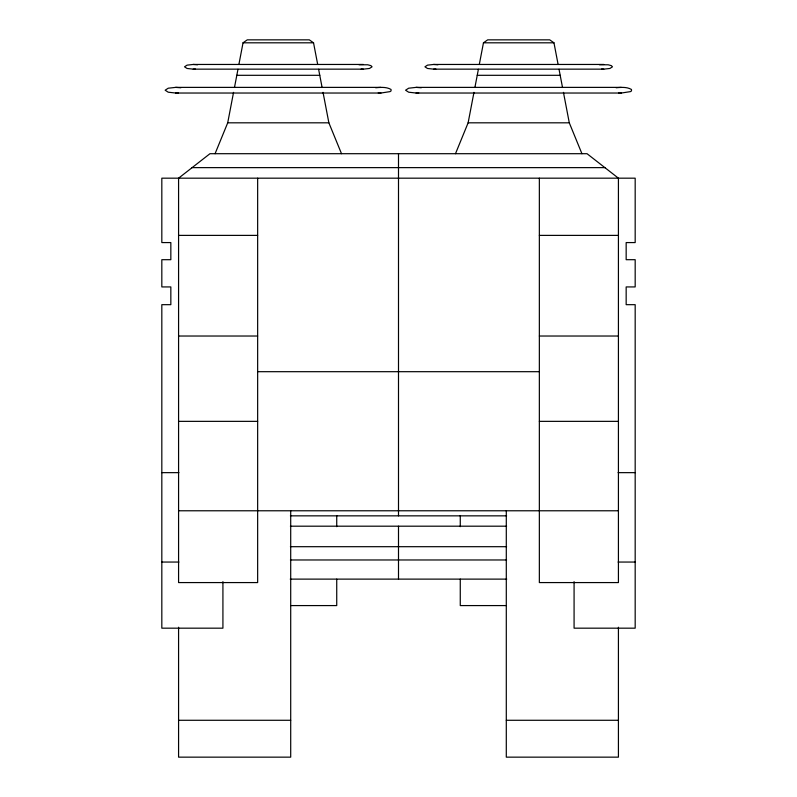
<?xml version="1.0" encoding="UTF-8"?>
<svg xmlns="http://www.w3.org/2000/svg" width="797" height="797" viewBox="0 0 797 797"><rect width="100%" height="100%" fill="white"/><g stroke="black" fill="none" stroke-linecap="round" stroke-linejoin="round"><path stroke-width="1.2" d="M215.07 153.701L227.713 122.818L233.551 92.362M234.477 87.491L237.964 69.289M238.891 64.477L243.035 42.809L247.269 39.85L309.316 39.85L313.54 42.809L317.694 64.477M455.486 153.701L468.128 122.818L473.966 92.362M474.902 87.491L478.389 69.289M479.306 64.477L483.46 42.809L487.684 39.85L549.731 39.85L553.965 42.809L558.109 64.477M539.35 178.179L539.35 582.577L618.422 582.577L618.422 178.179L587.03 153.701L209.97 153.701L178.578 178.179L178.578 582.577L257.65 582.577L257.65 178.179M359.039 64.776L367.716 64.776L370.894 65.633L372.06 66.809L369.519 68.462L363.382 69.15L193.203 69.15L187.066 68.462L184.525 66.809L187.066 65.145L193.203 64.457L363.382 64.457M375.706 87.76C380.777 87.291 386.505 86.793 391.058 89.473L391.058 90.938L390.012 91.625L380.946 93.03L175.639 93.03L168.227 92.203L165.158 90.21L168.227 88.208L175.639 87.381L380.946 87.381M599.454 64.776L608.141 64.776L611.319 65.633L612.475 66.809L609.934 68.462L603.797 69.15L433.618 69.15L427.481 68.462L424.94 66.809L427.481 65.145L433.618 64.457L603.797 64.457M616.131 87.76C621.202 87.291 626.93 86.793 631.483 89.473L631.483 90.938L630.437 91.625L621.361 93.03L416.054 93.03L408.652 92.203L405.583 90.21L408.652 88.208L416.054 87.381L621.361 87.381M193.203 69.15L195.444 69.07M433.618 69.15L435.869 69.07M175.639 93.03L178.349 92.94M416.054 93.03L418.764 92.94M243.035 42.809L313.54 42.809M483.46 42.809L553.965 42.809M236.819 75.307L319.766 75.307L322.098 87.491M477.234 75.307L560.181 75.307L562.523 87.491M227.713 122.818L328.872 122.818L341.514 153.701M468.128 122.818L569.287 122.818L581.93 153.701M191.659 167.629L605.341 167.629M178.578 235.384L257.65 235.384M539.35 235.384L618.422 235.384M178.578 336.025L257.65 336.025M539.35 336.025L618.422 336.025M257.65 371.691L539.35 371.691M178.578 421.354L257.65 421.354M539.35 421.354L618.422 421.354M161.821 472.651L178.926 472.651M618.073 472.651L635.179 472.651M178.578 510.777L618.422 510.777M290.397 515.848L506.603 515.848M290.397 526.189L506.603 526.189M290.397 546.692L506.603 546.692M290.427 559.972L506.573 559.972M161.821 562.054L178.926 562.054M618.073 562.054L635.179 562.054M290.247 579.12L506.753 579.12M290.835 605.581L336.733 605.581L336.733 579.12M506.165 605.581L460.267 605.581L460.267 579.12M178.578 720.279L290.706 720.279M506.294 720.279L618.422 720.279M601.556 69.07L603.797 69.15M433.618 64.457L437.961 64.776M361.131 69.07L363.382 69.15M193.203 64.457L197.546 64.776M618.651 92.94L621.361 93.03M416.054 87.381L421.294 87.76M378.236 92.94L380.946 93.03M175.639 87.381L180.869 87.76M563.449 92.362L569.287 122.818M559.036 69.289L560.181 75.307M323.034 92.362L328.872 122.818M318.611 69.289L319.766 75.307M618.422 627.239L618.422 757.15L506.294 757.15L506.294 510.777M574.079 581.641L574.079 628.175L635.179 628.175L635.179 304.673L626.163 304.673L626.163 286.93L635.179 286.93L635.179 259.692L626.163 259.692L626.163 242.577L635.179 242.577L635.179 178.179L161.821 178.179L161.821 242.577L170.837 242.577L170.837 259.692L161.821 259.692L161.821 286.93L170.837 286.93L170.837 304.673L161.821 304.673L161.821 628.175L222.921 628.175L222.921 581.641M460.267 515.51L460.267 526.668M398.5 153.701L398.5 515.848M398.5 526.189L398.5 579.12M336.733 515.51L336.733 526.668M290.706 510.777L290.706 757.15L178.578 757.15L178.578 627.239"/></g></svg>
